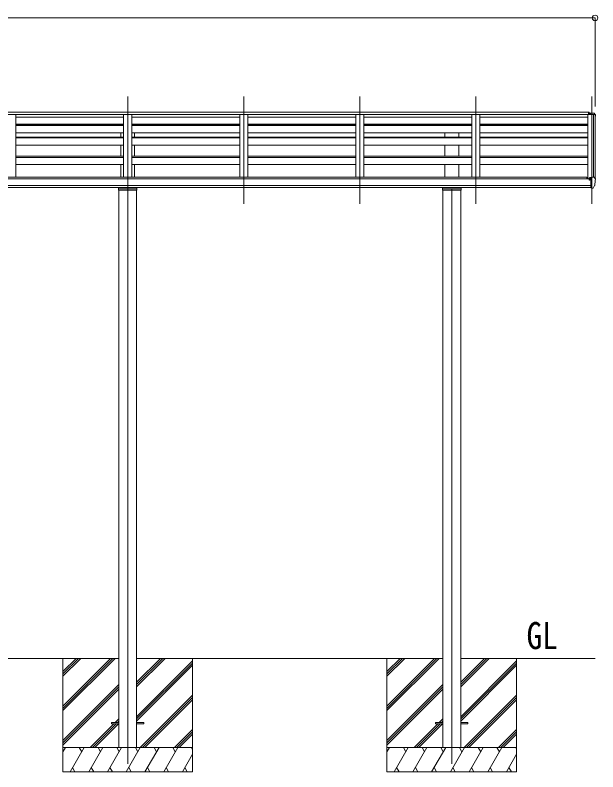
# Model space of a CAD drawing. Units: millimetres at full size, sheet at 1:35; details may follow other scales. Extents: x -9783 to 9892, y -6828 to 6752.
# Drawn here: x 2963 to 6559, y -3878 to 788 of the extents above; entities that cross this region are included whole.
import ezdxf
from ezdxf.enums import TextEntityAlignment as Align

# ---------------------------------------------------------------- set-up
doc = ezdxf.new("R2010")
doc.units = ezdxf.units.MM
doc.header["$LTSCALE"] = 35
doc.header["$PDMODE"] = 32
doc.header["$PDSIZE"] = 35
for name, color, linetype, lineweight in [('0-0_0', 7, 'Continuous', 9), ('0-1_本体', 4, 'Continuous', 9), ('0-2_部品', 7, 'Continuous', 9), ('0-8_PARTS2', 2, 'Continuous', 9), ('0-A_寸法', 6, 'Continuous', 9)]:
    doc.layers.add(name, color=color, linetype=linetype, lineweight=lineweight)
doc.styles.add('ＭＳ ゴシック', font='')
doc.styles.get('ＭＳ ゴシック').set_extended_font_data('MS Gothic')

msp = doc.modelspace()

# ---------------------------------------------------------------- linework, layer by layer
at = {"layer": '0-0_0'}
for p, q in [((1712.63, -3178.2), (3602.63, -3178.2)), ((3257.63, -3178.2), (3257.63, -3878.2)), ((3257.63, -3472.37), (3551.81, -3178.2)), ((3257.63, -3486.52), (3565.95, -3178.2)), ((3257.63, -3500.66), (3580.09, -3178.2)), ((3257.63, -3288.53), (3367.96, -3178.2)), ((3257.63, -3274.38), (3353.82, -3178.2)), ((3257.63, -3260.24), (3339.67, -3178.2)), ((3712.63, -3354.03), (3888.46, -3178.2)), ((3712.63, -3339.88), (3874.32, -3178.2)), ((3712.63, -3325.74), (3860.17, -3178.2)), ((3712.63, -3178.2), (5602.63, -3178.2)), ((3712.63, -3537.87), (4057.63, -3192.88)), ((3712.63, -3552.01), (4057.63, -3207.02)), ((4057.63, -3178.2), (4057.63, -3878.2)), ((5257.63, -3178.2), (5257.63, -3878.2)), ((5257.63, -3472.37), (5551.81, -3178.2)), ((5257.63, -3486.52), (5565.95, -3178.2)), ((5257.63, -3500.66), (5580.09, -3178.2)), ((5257.63, -3288.53), (5367.96, -3178.2)), ((5257.63, -3274.38), (5353.82, -3178.2)), ((5257.63, -3260.24), (5339.67, -3178.2)), ((5712.63, -3178.2), (6541.62, -3178.2)), ((5712.63, -3354.03), (5888.46, -3178.2)), ((5712.63, -3339.88), (5874.32, -3178.2)), ((5712.63, -3325.74), (5860.17, -3178.2)), ((5712.63, -3537.87), (6057.63, -3192.88)), ((5712.63, -3552.01), (6057.63, -3207.02)), ((6057.63, -3178.2), (6057.63, -3878.2)), ((3712.63, -3566.16), (4057.63, -3221.16)), ((5712.63, -3566.16), (6057.63, -3221.16)), ((3257.63, -3684.5), (3602.63, -3339.51)), ((3257.63, -3698.65), (3602.63, -3353.65)), ((5257.63, -3684.5), (5602.63, -3339.51)), ((5257.63, -3698.65), (5602.63, -3353.65)), ((3257.63, -3712.79), (3602.63, -3367.79)), ((3734.44, -3728.2), (4057.63, -3405.01)), ((5257.63, -3712.79), (5602.63, -3367.79)), ((5734.44, -3728.2), (6057.63, -3405.01)), ((3748.58, -3728.2), (4057.63, -3419.15)), ((3762.72, -3728.2), (4057.63, -3433.29)), ((5748.58, -3728.2), (6057.63, -3419.15)), ((5762.72, -3728.2), (6057.63, -3433.29)), ((3426.07, -3728.2), (3571.57, -3582.7)), ((3440.21, -3728.2), (3585.71, -3582.7)), ((3454.35, -3728.2), (3599.85, -3582.7)), ((3580.57, -3573.7), (3602.63, -3551.64)), ((3594.71, -3573.7), (3602.63, -3565.78)), ((5426.07, -3728.2), (5571.57, -3582.7)), ((5440.21, -3728.2), (5585.71, -3582.7)), ((5454.35, -3728.2), (5599.85, -3582.7)), ((5580.57, -3573.7), (5602.63, -3551.64)), ((5594.71, -3573.7), (5602.63, -3565.78)), ((3946.57, -3728.2), (4057.63, -3617.14)), ((3960.71, -3728.2), (4057.63, -3631.28)), ((5946.57, -3728.2), (6057.63, -3617.14)), ((5960.71, -3728.2), (6057.63, -3631.28)), ((3974.85, -3728.2), (4057.63, -3645.42)), ((5974.85, -3728.2), (6057.63, -3645.42)), ((4057.63, -3728.2), (3257.63, -3728.2)), ((3257.63, -3755.7), (3273.51, -3728.2)), ((3302.37, -3878.2), (3388.98, -3728.2)), ((3373.98, -3754.18), (3358.98, -3728.2)), ((3417.84, -3878.2), (3504.45, -3728.2)), ((3489.45, -3754.18), (3474.44, -3728.2)), ((3533.31, -3878.2), (3619.92, -3728.2)), ((3604.92, -3754.18), (3589.92, -3728.2)), ((3648.78, -3878.2), (3735.39, -3728.2)), ((3720.39, -3754.18), (3705.39, -3728.19)), ((3764.25, -3878.2), (3850.86, -3728.2)), ((3835.86, -3754.18), (3820.86, -3728.2)), ((3879.72, -3878.2), (3966.33, -3728.2)), ((3936.33, -3728.2), (3951.33, -3754.18)), ((4051.8, -3728.2), (4057.63, -3738.3)), ((6057.63, -3728.2), (5257.63, -3728.2)), ((5257.63, -3755.7), (5273.51, -3728.2)), ((5302.37, -3878.2), (5388.98, -3728.2)), ((5373.98, -3754.18), (5358.98, -3728.2)), ((5417.84, -3878.2), (5504.45, -3728.2)), ((5489.45, -3754.18), (5474.44, -3728.2)), ((5533.31, -3878.2), (5619.92, -3728.2)), ((5604.92, -3754.18), (5589.92, -3728.2)), ((5648.78, -3878.2), (5735.39, -3728.2)), ((5720.39, -3754.18), (5705.39, -3728.19)), ((5764.25, -3878.2), (5850.86, -3728.2)), ((5835.86, -3754.18), (5820.86, -3728.2)), ((5879.72, -3878.2), (5966.33, -3728.2)), ((5936.33, -3728.2), (5951.33, -3754.18)), ((6051.8, -3728.2), (6057.63, -3738.3)), ((3995.19, -3878.2), (4057.63, -3770.06)), ((5995.19, -3878.2), (6057.63, -3770.06)), ((3317.37, -3852.22), (3332.37, -3878.2)), ((3432.84, -3852.22), (3447.84, -3878.2)), ((3548.31, -3852.22), (3563.31, -3878.2)), ((3663.78, -3852.22), (3678.78, -3878.2)), ((3779.25, -3852.22), (3794.25, -3878.2)), ((3894.72, -3852.22), (3909.72, -3878.2)), ((4010.19, -3852.22), (4025.19, -3878.2)), ((5317.37, -3852.22), (5332.37, -3878.2)), ((5432.84, -3852.22), (5447.84, -3878.2)), ((5548.31, -3852.22), (5563.31, -3878.2)), ((5663.78, -3852.22), (5678.78, -3878.2)), ((5779.25, -3852.22), (5794.25, -3878.2)), ((5894.72, -3852.22), (5909.72, -3878.2)), ((6010.19, -3852.22), (6025.19, -3878.2)), ((3257.63, -3878.2), (4057.63, -3878.2)), ((5257.63, -3878.2), (6057.63, -3878.2))]:
    msp.add_line(p, q, dxfattribs=at)
at = {"layer": '0-1_本体'}
for p, q in [((6502.13, 189.45), (6502.13, 175)), ((6504.63, 175), (813.13, 175)), ((2916.63, 175), (2966.63, 175)), ((2966.63, -212.37), (2966.63, 175)), ((2966.63, 158.46), (3632.63, 158.46)), ((3632.63, -212.37), (3632.63, 175)), ((3632.63, 175), (3682.63, 175)), ((3682.63, -212.37), (3682.63, 175)), ((3682.63, 158.46), (4348.63, 158.46)), ((4348.63, -212.37), (4348.63, 175)), ((4348.63, 175), (4398.63, 175)), ((4398.63, -212.37), (4398.63, 175)), ((4398.63, 158.46), (5064.63, 158.46)), ((5064.63, -212.37), (5064.63, 175)), ((5064.63, 175), (5114.63, 175)), ((5114.63, -212.37), (5114.63, 175)), ((5114.63, 158.46), (5780.63, 158.46)), ((5780.63, -212.37), (5780.63, 175)), ((5780.63, 175), (5830.63, 175)), ((5830.63, -212.37), (5830.63, 175)), ((5830.63, 158.46), (6496.63, 158.46)), ((6496.63, 175), (6496.63, -221.86)), ((6532.55, 174.8), (6531.93, 173.18)), ((6532.63, 174.91), (6532.63, -211.62)), ((6540.68, 174.58), (6532.85, 174.99)), ((6541.62, 173.69), (6541.63, -218.16)), ((2966.63, 114.93), (3632.63, 114.93)), ((2966.63, 112.56), (3632.63, 112.56)), ((3632.63, 110.04), (2966.63, 110.04)), ((3632.63, 107.47), (2966.63, 107.47)), ((3615.13, 110.04), (3615.13, 112.56)), ((3682.63, 114.93), (4348.63, 114.93)), ((3682.63, 112.56), (4348.63, 112.56)), ((4348.63, 110.04), (3682.63, 110.04)), ((4348.63, 107.47), (3682.63, 107.47)), ((3700.13, 110.04), (3700.13, 112.56)), ((4398.63, 114.93), (5064.63, 114.93)), ((4398.63, 112.56), (5064.63, 112.56)), ((5064.63, 110.04), (4398.63, 110.04)), ((5064.63, 107.47), (4398.63, 107.47)), ((5114.63, 114.93), (5780.63, 114.93)), ((5114.63, 112.56), (5780.63, 112.56)), ((5780.63, 110.04), (5114.63, 110.04)), ((5780.63, 107.47), (5114.63, 107.47)), ((5615.13, 110.04), (5615.13, 112.56)), ((5700.13, 110.04), (5700.13, 112.56)), ((5830.63, 114.93), (6496.63, 114.93)), ((5830.63, 112.56), (6496.63, 112.56)), ((6496.63, 110.04), (5830.63, 110.04)), ((6496.63, 107.47), (5830.63, 107.47)), ((3632.63, 62.73), (2966.63, 62.73)), ((3615.13, 35.63), (3615.13, 62.73)), ((4348.63, 62.73), (3682.63, 62.73)), ((3700.13, 35.63), (3700.13, 62.73)), ((5064.63, 62.73), (4398.63, 62.73)), ((5780.63, 62.73), (5114.63, 62.73)), ((5615.13, 35.63), (5615.13, 62.73)), ((5700.13, 35.63), (5700.13, 62.73)), ((6496.63, 62.73), (5830.63, 62.73)), ((3632.63, 35.63), (2966.63, 35.63)), ((3632.63, 30.76), (2966.63, 30.76)), ((4348.63, 35.63), (3682.63, 35.63)), ((4348.63, 30.76), (3682.63, 30.76)), ((5064.63, 35.63), (4398.63, 35.63)), ((5064.63, 30.76), (4398.63, 30.76)), ((5780.63, 35.63), (5114.63, 35.63)), ((5780.63, 30.76), (5114.63, 30.76)), ((6496.63, 35.63), (5830.63, 35.63)), ((6496.63, 30.76), (5830.63, 30.76)), ((3632.63, -13.47), (2966.63, -13.47)), ((3615.13, -82.86), (3615.13, -13.47)), ((4348.63, -13.47), (3682.63, -13.47)), ((3700.13, -82.86), (3700.13, -13.47)), ((5064.63, -13.47), (4398.63, -13.47)), ((5780.63, -13.47), (5114.63, -13.47)), ((5615.13, -82.86), (5615.13, -13.47)), ((5700.13, -82.86), (5700.13, -13.47)), ((6496.63, -13.47), (5830.63, -13.47)), ((3632.63, -82.86), (2966.63, -82.86)), ((3632.63, -89.76), (2966.63, -89.76)), ((4348.63, -82.86), (3682.63, -82.86)), ((4348.63, -89.76), (3682.63, -89.76)), ((5064.63, -82.86), (4398.63, -82.86)), ((5064.63, -89.76), (4398.63, -89.76)), ((5780.63, -82.86), (5114.63, -82.86)), ((5780.63, -89.76), (5114.63, -89.76)), ((6496.63, -82.86), (5830.63, -82.86)), ((6496.63, -89.76), (5830.63, -89.76)), ((3632.63, -133.31), (2966.63, -133.31)), ((3615.13, -212.37), (3615.13, -133.31)), ((4348.63, -133.31), (3682.63, -133.31)), ((3700.13, -212.37), (3700.13, -133.31)), ((5064.63, -133.31), (4398.63, -133.31)), ((5780.63, -133.31), (5114.63, -133.31)), ((5615.13, -212.37), (5615.13, -133.31)), ((5700.13, -212.37), (5700.13, -133.31)), ((6496.63, -133.31), (5830.63, -133.31)), ((6515.13, -221.86), (800.13, -221.86)), ((6491.63, -212.37), (823.63, -212.37)), ((6491.63, -212.37), (6491.63, -221.86)), ((800.13, -263.38), (6515.13, -263.38)), ((6515.13, -275.23), (1602.63, -275.23)), ((3602.63, -292.17), (3602.63, -3728.2)), ((3712.63, -292.17), (3712.63, -3728.2)), ((5602.63, -292.17), (5602.63, -3728.2)), ((5712.63, -292.17), (5712.63, -3728.2))]:
    msp.add_line(p, q, dxfattribs=at)
for points in [[(6504.63, 189.45), (813.13, 189.45), (813.13, 175)], [(6531.93, -211.62), (6531.93, 175), (6496.63, 175)]]:
    msp.add_lwpolyline(points, dxfattribs=at)
msp.add_circle((6507.65, -226.53), 3, dxfattribs=at)
for centre, radius, start, end in [((6532.83, 174.69), 0.301, 87.13321, 158.93673), ((6540.63, 173.58), 1, 6.23034, 87)]:
    msp.add_arc(centre, radius, start, end, dxfattribs=at)
at = {"layer": '0-2_部品', "color": 4}
for p, q in [((6504.63, 189.45), (6502.13, 189.45)), ((6503.63, 189.45), (6503.63, 175)), ((6504.63, 189.45), (6504.63, 175)), ((6515.13, 183.08), (6505.13, 182.99)), ((6505.13, 177.9), (6505.13, 182.99)), ((6505.13, 177.9), (6515.13, 177.9)), ((6533.63, 183.08), (6515.13, 183.08)), ((6515.13, 175), (6515.13, 177.9)), ((6521.63, 175), (6521.63, 183.08)), ((6533.63, 183.08), (6535.96, 182.94)), ((6536.72, 182.51), (6540.79, 176.71)), ((6543.63, 173.71), (6543.63, 173.08)), ((6505.13, -217.47), (6505.13, -221.44)), ((6520.13, -216.3), (6506.13, -216.36)), ((6509.63, -216.35), (6509.63, -214.45)), ((6510.13, -226.53), (6509.83, -226.53)), ((6510.66, -226.53), (6510.13, -226.53)), ((6510.46, -214.03), (6520.13, -213.31)), ((6515.13, -221.35), (6521.63, -220.95)), ((6520.13, -212.53), (6521.63, -212.53)), ((6520.13, -212.53), (6520.13, -218.7)), ((6521.63, -280.12), (6521.63, -211.62)), ((6536.72, -212.18), (6540.79, -217.99)), ((6543.63, -220.99), (6543.63, -221.62)), ((6515.13, -276.92), (6520.63, -276.92)), ((6521.13, -277.92), (6520.63, -276.92)), ((6521.63, -277.92), (6521.13, -277.92)), ((6523.13, -280.03), (6526.84, -279.8)), ((6529.25, -278.3), (6539, -262.93)), ((3603.63, -282.91), (3711.63, -282.91)), ((5603.63, -282.91), (5711.63, -282.91)), ((6523.13, -280.03), (6521.63, -280.12)), ((3557.63, -3573.7), (3557.63, -3582.7)), ((3602.63, -3573.7), (3557.63, -3573.7)), ((3602.63, -3582.7), (3557.63, -3582.7)), ((3757.63, -3573.7), (3712.63, -3573.7)), ((3757.63, -3582.7), (3712.63, -3582.7)), ((3757.63, -3573.7), (3757.63, -3582.7)), ((5557.63, -3573.7), (5557.63, -3582.7)), ((5602.63, -3573.7), (5557.63, -3573.7)), ((5602.63, -3582.7), (5557.63, -3582.7)), ((5757.63, -3573.7), (5712.63, -3573.7)), ((5757.63, -3582.7), (5712.63, -3582.7)), ((5757.63, -3573.7), (5757.63, -3582.7))]:
    msp.add_line(p, q, dxfattribs=at)
for points in [[(6505.13, -224.92), (6505.13, -226.53), (6504.66, -226.53)], [(6509.83, -225.35), (6509.83, -226.53), (6505.13, -226.53)], [(6510.46, -214.03), (6510.29, -214.05), (6510.13, -214.08), (6509.99, -214.12), (6509.86, -214.18), (6509.76, -214.24), (6509.69, -214.3), (6509.64, -214.37), (6509.63, -214.45)], [(6515.13, -276.92), (6515.13, -218.7), (6520.13, -218.7)], [(6521.63, -211.62), (6533.63, -211.62), (6535.96, -211.76)], [(3714.63, -275.23), (3714.63, -292.17), (3600.63, -292.17), (3600.63, -275.23)], [(5714.63, -275.23), (5714.63, -292.17), (5600.63, -292.17), (5600.63, -275.23)], [(6521.63, -266.23), (6518.47, -265.82), (6515.13, -265.39)]]:
    msp.add_lwpolyline(points, dxfattribs=at)
for centre, radius, start, end in [((6535.9, 181.94), 1, 35, 86.5), ((6540.63, 173.71), 3, 0, 87), ((6341.63, 173.08), 202, 351.91451, 0), ((6507.63, -226.53), 2.5, 28.35764, 180), ((6507.63, -226.53), 2.5, 0, 28.35764), ((6535.9, -212.76), 1, 35, 86.5), ((6351.14, -221.61), 192.49, 347.8767, 359.9992), ((6540.63, -220.99), 3, 0, 87), ((6526.66, -276.8), 3, 273.5, 330), ((6536.4, -261.43), 3, 330, 348.16652)]:
    msp.add_arc(centre, radius, start, end, dxfattribs=at)
msp.add_ellipse((6506.13, -217.46), major_axis=(0.02, 1.1), ratio=0.906239, start_param=0.0206394, end_param=1.5914357, dxfattribs=at)
at = {"layer": '0-8_PARTS2'}
for p, q in [((3657.63, -375.85), (3657.63, 286.67)), ((4373.63, -375.85), (4373.63, 286.67)), ((5089.63, -375.85), (5089.63, 286.67)), ((5805.63, -375.85), (5805.63, 286.67)), ((6521.63, -375.85), (6521.63, 286.67)), ((3657.63, -282.06), (3657.63, -3828.2)), ((5657.63, -282.06), (5657.63, -3828.2))]:
    msp.add_line(p, q, dxfattribs=at)
at = {"layer": '0-A_寸法'}
for p, q in [((773.64, 770.16), (6541.62, 770.16)), ((6541.62, 770.16), (6541.62, 224.54))]:
    msp.add_line(p, q, dxfattribs=at)
msp.add_point((6541.62, 770.16), dxfattribs=at)

# ---------------------------------------------------------------- texts
at = {"layer": '0-0_0', "style": 'ＭＳ ゴシック', "width": 0.85}
msp.add_text('GL', height=166.8, dxfattribs=at).set_placement((6118.84, -3171.26), align=Align.BOTTOM_LEFT)

doc.saveas('drawing.dxf')
